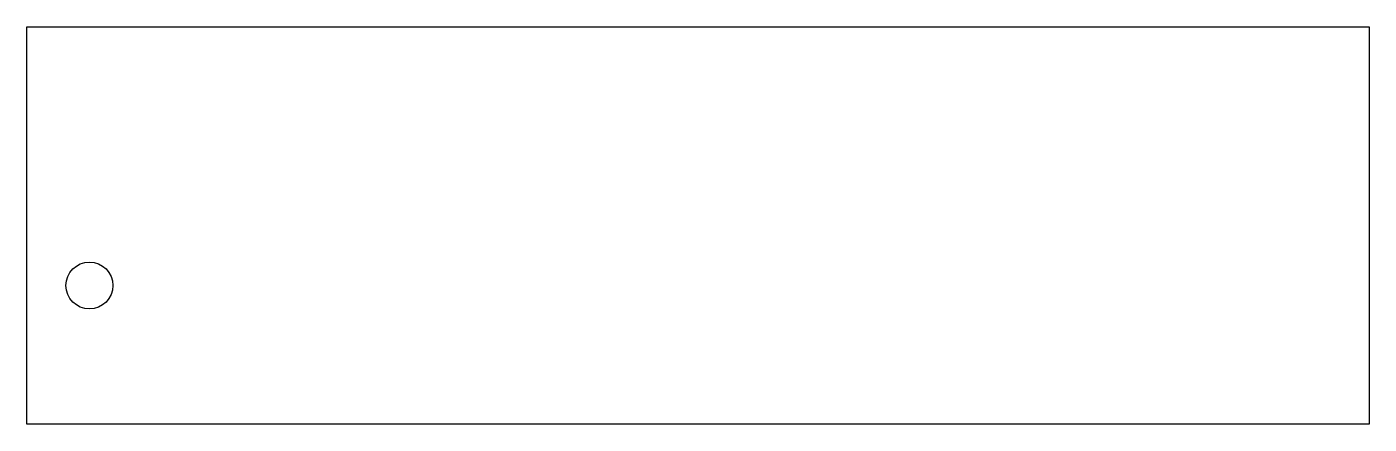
# Model space of a CAD drawing. Header units: millimetres. Extents: x 0 to 129, y 0 to 38.
import ezdxf

# ---------------------------------------------------------------- set-up
doc = ezdxf.new("R2010")
doc.units = ezdxf.units.MM
doc.layers.get('0').update_dxf_attribs({"linetype": 'CONTINUOUS'})

msp = doc.modelspace()

# ---------------------------------------------------------------- linework, layer by layer
msp.add_lwpolyline([(128.6, 0), (0, 0), (0, 38.1), (128.6, 38.1)], close=True)
msp.add_circle((6, 13.295), 2.25)

doc.saveas('drawing.dxf')
